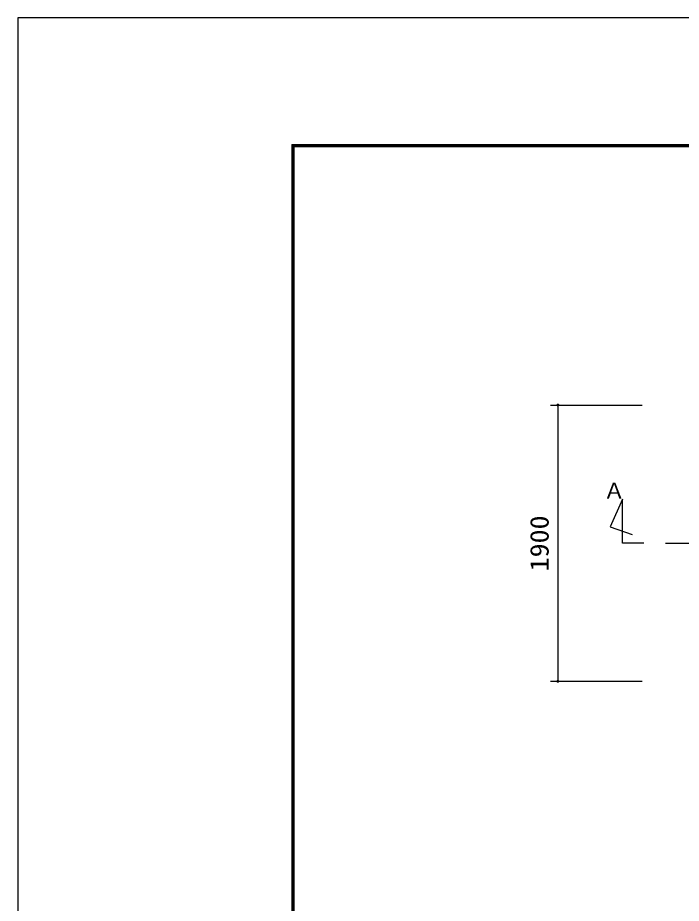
# Model space of a CAD drawing. Units: millimetres, scale not verified. Extents: x -14850 to 14850, y -10500 to 10500.
# Drawn here: x -14850 to -10284, y 4409 to 10500 of the extents above; entities that cross this region are included whole.
import ezdxf
from ezdxf.enums import TextEntityAlignment as Align

# ---------------------------------------------------------------- set-up
doc = ezdxf.new("R2010")
doc.units = ezdxf.units.MM
doc.header["$LTSCALE"] = 50
doc.linetypes.add('CHAIN1', pattern=[8, 5, -1, 1, -1])
for name, color, linetype, lineweight in [('0-0_空気管', 3, 'Continuous', 25), ('0-1_機器', 3, 'Continuous', 25), ('0-4_製作', 5, 'Continuous', 25), ('0-6_図面枠', 7, 'Continuous', 25), ('0-7_Axis_waku', 7, 'Continuous', 25)]:
    doc.layers.add(name, color=color, linetype=linetype, lineweight=lineweight)
doc.styles.add('ＭＳ ゴシック', font='')
doc.styles.get('ＭＳ ゴシック').set_extended_font_data('MS Gothic')

msp = doc.modelspace()

# ---------------------------------------------------------------- linework, layer by layer
at = {"layer": '0-0_空気管', "linetype": 'CHAIN1'}
msp.add_line((-10393.3, 6886.03), (-6618.82, 6886.03), dxfattribs=at)
at = {"layer": '0-1_機器'}
msp.add_lwpolyline([(-10541.88, 6886.03), (-10688.24, 6886.03), (-10688.24, 7187.53), (-10774.76, 6997.2), (-10623.36, 6945.3)], dxfattribs=at)
at = {"layer": '0-4_製作', "color": 2}
for p, q in [((-11183.34, 7836.03), (-10554.18, 7836.03)), ((-11133.34, 7836.03), (-11133.34, 5936.03)), ((-11183.34, 5936.03), (-10554.18, 5936.03))]:
    msp.add_line(p, q, dxfattribs=at)
at = {"layer": '0-4_製作'}
for points in [[(-11135.83, 7845.72), (-11143.34, 7836.03), (-11137.02, 7845.33)], [(-11135.83, 7845.72), (-11133.34, 7836.03), (-11143.34, 7836.03)], [(-11137.02, 7845.33), (-11143.34, 7836.03), (-11143.32, 7836.66)], [(-11133.34, 7836.03), (-11143.26, 7834.78), (-11143.34, 7836.03)], [(-11137.02, 7845.33), (-11143.32, 7836.66), (-11138.16, 7844.79)], [(-11138.16, 7844.79), (-11143.32, 7836.66), (-11143.17, 7837.91)], [(-11133.34, 7836.03), (-11143.03, 7833.54), (-11143.26, 7834.78)], [(-11138.16, 7844.79), (-11143.17, 7837.91), (-11139.22, 7844.12)], [(-11139.22, 7844.12), (-11143.17, 7837.91), (-11142.85, 7839.12)], [(-11133.34, 7836.03), (-11142.64, 7832.35), (-11143.03, 7833.54)], [(-11139.22, 7844.12), (-11142.85, 7839.12), (-11140.19, 7843.32)], [(-11140.19, 7843.32), (-11142.85, 7839.12), (-11142.39, 7840.29)], [(-11133.34, 7836.03), (-11142.11, 7831.21), (-11142.64, 7832.35)], [(-11140.19, 7843.32), (-11142.39, 7840.29), (-11141.05, 7842.41)], [(-11141.05, 7842.41), (-11142.39, 7840.29), (-11141.79, 7841.39)], [(-11133.34, 7836.03), (-11141.43, 7830.15), (-11142.11, 7831.21)], [(-11133.34, 7836.03), (-11140.63, 7829.19), (-11141.43, 7830.15)], [(-11133.34, 7836.03), (-11139.72, 7828.33), (-11140.63, 7829.19)], [(-11133.34, 7836.03), (-11138.7, 7827.59), (-11139.72, 7828.33)], [(-11133.34, 7826.03), (-11138.7, 7827.59), (-11133.34, 7836.03)], [(-11133.34, 7826.03), (-11137.6, 7826.98), (-11138.7, 7827.59)], [(-11133.34, 7826.03), (-11136.43, 7826.52), (-11137.6, 7826.98)], [(-11133.34, 7826.03), (-11135.22, 7826.21), (-11136.43, 7826.52)], [(-11134.6, 7845.95), (-11133.34, 7836.03), (-11135.83, 7845.72)], [(-11133.34, 7826.03), (-11133.97, 7826.05), (-11135.22, 7826.21)], [(-11133.34, 7846.03), (-11133.34, 7836.03), (-11134.6, 7845.95)], [(-11132.71, 7846.01), (-11133.34, 7836.03), (-11133.34, 7846.03)], [(-11131.47, 7845.85), (-11133.34, 7836.03), (-11132.71, 7846.01)], [(-11130.25, 7845.54), (-11133.34, 7836.03), (-11131.47, 7845.85)], [(-11129.08, 7845.08), (-11133.34, 7836.03), (-11130.25, 7845.54)], [(-11127.98, 7844.47), (-11133.34, 7836.03), (-11129.08, 7845.08)], [(-11126.97, 7843.74), (-11133.34, 7836.03), (-11127.98, 7844.47)], [(-11126.97, 7843.74), (-11123.34, 7836.03), (-11133.34, 7836.03)], [(-11123.34, 7836.03), (-11133.34, 7826.03), (-11133.34, 7836.03)], [(-11123.34, 7836.03), (-11132.09, 7826.11), (-11133.34, 7826.03)], [(-11123.34, 7836.03), (-11130.86, 7826.35), (-11132.09, 7826.11)], [(-11123.34, 7836.03), (-11129.66, 7826.73), (-11130.86, 7826.35)], [(-11123.36, 7835.4), (-11129.66, 7826.73), (-11123.34, 7836.03)], [(-11123.36, 7835.4), (-11128.52, 7827.27), (-11129.66, 7826.73)], [(-11123.52, 7834.16), (-11128.52, 7827.27), (-11123.36, 7835.4)], [(-11123.52, 7834.16), (-11127.46, 7827.94), (-11128.52, 7827.27)], [(-11123.83, 7832.94), (-11127.46, 7827.94), (-11123.52, 7834.16)], [(-11123.83, 7832.94), (-11126.5, 7828.74), (-11127.46, 7827.94)], [(-11126.05, 7842.88), (-11123.34, 7836.03), (-11126.97, 7843.74)], [(-11124.29, 7831.77), (-11126.5, 7828.74), (-11123.83, 7832.94)], [(-11124.29, 7831.77), (-11125.64, 7829.66), (-11126.5, 7828.74)], [(-11125.25, 7841.91), (-11123.34, 7836.03), (-11126.05, 7842.88)], [(-11124.9, 7830.67), (-11125.64, 7829.66), (-11124.29, 7831.77)], [(-11124.58, 7840.85), (-11123.34, 7836.03), (-11125.25, 7841.91)], [(-11124.04, 7839.71), (-11123.34, 7836.03), (-11124.58, 7840.85)], [(-11123.66, 7838.52), (-11123.34, 7836.03), (-11124.04, 7839.71)], [(-11123.42, 7837.28), (-11123.34, 7836.03), (-11123.66, 7838.52)], [(-11138.16, 5944.8), (-11143.34, 5936.03), (-11139.22, 5944.12)], [(-11138.16, 5944.8), (-11133.34, 5936.03), (-11143.34, 5936.03)], [(-11139.22, 5944.12), (-11143.34, 5936.03), (-11143.32, 5936.66)], [(-11133.34, 5936.03), (-11143.26, 5934.78), (-11143.34, 5936.03)], [(-11139.22, 5944.12), (-11143.32, 5936.66), (-11140.19, 5943.32)], [(-11140.19, 5943.32), (-11143.32, 5936.66), (-11143.17, 5937.91)], [(-11133.34, 5936.03), (-11143.03, 5933.55), (-11143.26, 5934.78)], [(-11140.19, 5943.32), (-11143.17, 5937.91), (-11141.05, 5942.41)], [(-11141.05, 5942.41), (-11143.17, 5937.91), (-11142.85, 5939.12)], [(-11133.34, 5936.03), (-11142.64, 5932.35), (-11143.03, 5933.55)], [(-11141.05, 5942.41), (-11142.85, 5939.12), (-11141.79, 5941.39)], [(-11141.79, 5941.39), (-11142.85, 5939.12), (-11142.39, 5940.29)], [(-11133.34, 5936.03), (-11142.11, 5931.21), (-11142.64, 5932.35)], [(-11133.34, 5936.03), (-11141.43, 5930.15), (-11142.11, 5931.21)], [(-11133.34, 5936.03), (-11140.63, 5929.19), (-11141.43, 5930.15)], [(-11133.34, 5936.03), (-11139.72, 5928.33), (-11140.63, 5929.19)], [(-11133.34, 5936.03), (-11138.7, 5927.59), (-11139.72, 5928.33)], [(-11133.34, 5936.03), (-11137.6, 5926.98), (-11138.7, 5927.59)], [(-11137.02, 5945.33), (-11133.34, 5936.03), (-11138.16, 5944.8)], [(-11133.34, 5926.03), (-11137.6, 5926.98), (-11133.34, 5936.03)], [(-11133.34, 5926.03), (-11136.43, 5926.52), (-11137.6, 5926.98)], [(-11135.83, 5945.72), (-11133.34, 5936.03), (-11137.02, 5945.33)], [(-11133.34, 5926.03), (-11135.22, 5926.21), (-11136.43, 5926.52)], [(-11134.6, 5945.95), (-11133.34, 5936.03), (-11135.83, 5945.72)], [(-11133.34, 5926.03), (-11133.97, 5926.05), (-11135.22, 5926.21)], [(-11133.34, 5946.03), (-11133.34, 5936.03), (-11134.6, 5945.95)], [(-11132.71, 5946.01), (-11133.34, 5936.03), (-11133.34, 5946.03)], [(-11131.47, 5945.86), (-11133.34, 5936.03), (-11132.71, 5946.01)], [(-11130.25, 5945.54), (-11133.34, 5936.03), (-11131.47, 5945.86)], [(-11129.08, 5945.08), (-11133.34, 5936.03), (-11130.25, 5945.54)], [(-11127.98, 5944.48), (-11133.34, 5936.03), (-11129.08, 5945.08)], [(-11127.98, 5944.48), (-11123.34, 5936.03), (-11133.34, 5936.03)], [(-11123.34, 5936.03), (-11133.34, 5926.03), (-11133.34, 5936.03)], [(-11123.34, 5936.03), (-11132.09, 5926.11), (-11133.34, 5926.03)], [(-11123.34, 5936.03), (-11130.86, 5926.35), (-11132.09, 5926.11)], [(-11123.34, 5936.03), (-11129.66, 5926.73), (-11130.86, 5926.35)], [(-11123.34, 5936.03), (-11128.52, 5927.27), (-11129.66, 5926.73)], [(-11123.34, 5936.03), (-11127.46, 5927.94), (-11128.52, 5927.27)], [(-11126.97, 5943.74), (-11123.34, 5936.03), (-11127.98, 5944.48)], [(-11123.36, 5935.4), (-11127.46, 5927.94), (-11123.34, 5936.03)], [(-11123.36, 5935.4), (-11126.5, 5928.74), (-11127.46, 5927.94)], [(-11126.05, 5942.88), (-11123.34, 5936.03), (-11126.97, 5943.74)], [(-11123.52, 5934.16), (-11126.5, 5928.74), (-11123.36, 5935.4)], [(-11123.52, 5934.16), (-11125.64, 5929.66), (-11126.5, 5928.74)], [(-11125.25, 5941.91), (-11123.34, 5936.03), (-11126.05, 5942.88)], [(-11123.83, 5932.94), (-11125.64, 5929.66), (-11123.52, 5934.16)], [(-11123.83, 5932.94), (-11124.9, 5930.67), (-11125.64, 5929.66)], [(-11124.58, 5940.85), (-11123.34, 5936.03), (-11125.25, 5941.91)], [(-11124.29, 5931.77), (-11124.9, 5930.67), (-11123.83, 5932.94)], [(-11124.04, 5939.71), (-11123.34, 5936.03), (-11124.58, 5940.85)], [(-11123.66, 5938.52), (-11123.34, 5936.03), (-11124.04, 5939.71)], [(-11123.42, 5937.29), (-11123.34, 5936.03), (-11123.66, 5938.52)]]:
    msp.add_solid(points, dxfattribs=at)
at = {"layer": '0-6_図面枠'}
msp.add_lwpolyline([(-14850, -10500), (14850, -10500), (14850, 10500), (-14850, 10500)], close=True, dxfattribs=at)
at = {"layer": '0-7_Axis_waku'}
for p, q in [((-12964, 9629), (14014, 9629)), ((-12964, 9629), (-12964, -9679.01)), ((-12963, 9628), (14013, 9628)), ((-12963, 9628), (-12963, -9678.01)), ((-12962, 9627), (14012, 9627)), ((-12962, 9627), (-12962, -9677.01)), ((-12961, 9626), (14011, 9626)), ((-12961, 9626), (-12961, -9676.01)), ((-12960, 9625), (14010, 9625)), ((-12960, 9625), (-12960, -9675.01)), ((-12959, 9624), (14009, 9624)), ((-12959, 9624), (-12959, -9674.01)), ((-12958, 9623), (14008, 9623)), ((-12958, 9623), (-12958, -9673.01)), ((-12957, 9622), (14007, 9622)), ((-12957, 9622), (-12957, -9672.01)), ((-12956, 9621), (14006, 9621)), ((-12956, 9621), (-12956, -9671.01)), ((-12955, 9620), (14005, 9620)), ((-12955, 9620), (-12955, -9670.01)), ((-12954, 9619), (14004, 9619)), ((-12954, 9619), (-12954, -9669.01)), ((-12953, 9618), (14003, 9618)), ((-12953, 9618), (-12953, -9668.01)), ((-12952, 9617), (14002, 9617)), ((-12952, 9617), (-12952, -9667.01)), ((-12951, 9616), (14001, 9616)), ((-12951, 9616), (-12951, -9666.01)), ((-12950, 9615), (14000, 9615)), ((-12950, 9615), (-12950, -9665))]:
    msp.add_line(p, q, dxfattribs=at)

# ---------------------------------------------------------------- texts
at = {"layer": '0-1_機器', "color": 4, "style": 'ＭＳ ゴシック'}
msp.add_text('Ａ', height=110, dxfattribs=at).set_placement((-10820.41, 7159.18), align=Align.BOTTOM_LEFT)
at = {"layer": '0-4_製作', "color": 4, "style": 'ＭＳ ゴシック', "width": 1.1}
msp.add_text('1900', height=128.4, rotation=90, dxfattribs=at).set_placement((-11158.34, 6692.28), align=Align.BOTTOM_LEFT)

doc.saveas('drawing.dxf')
